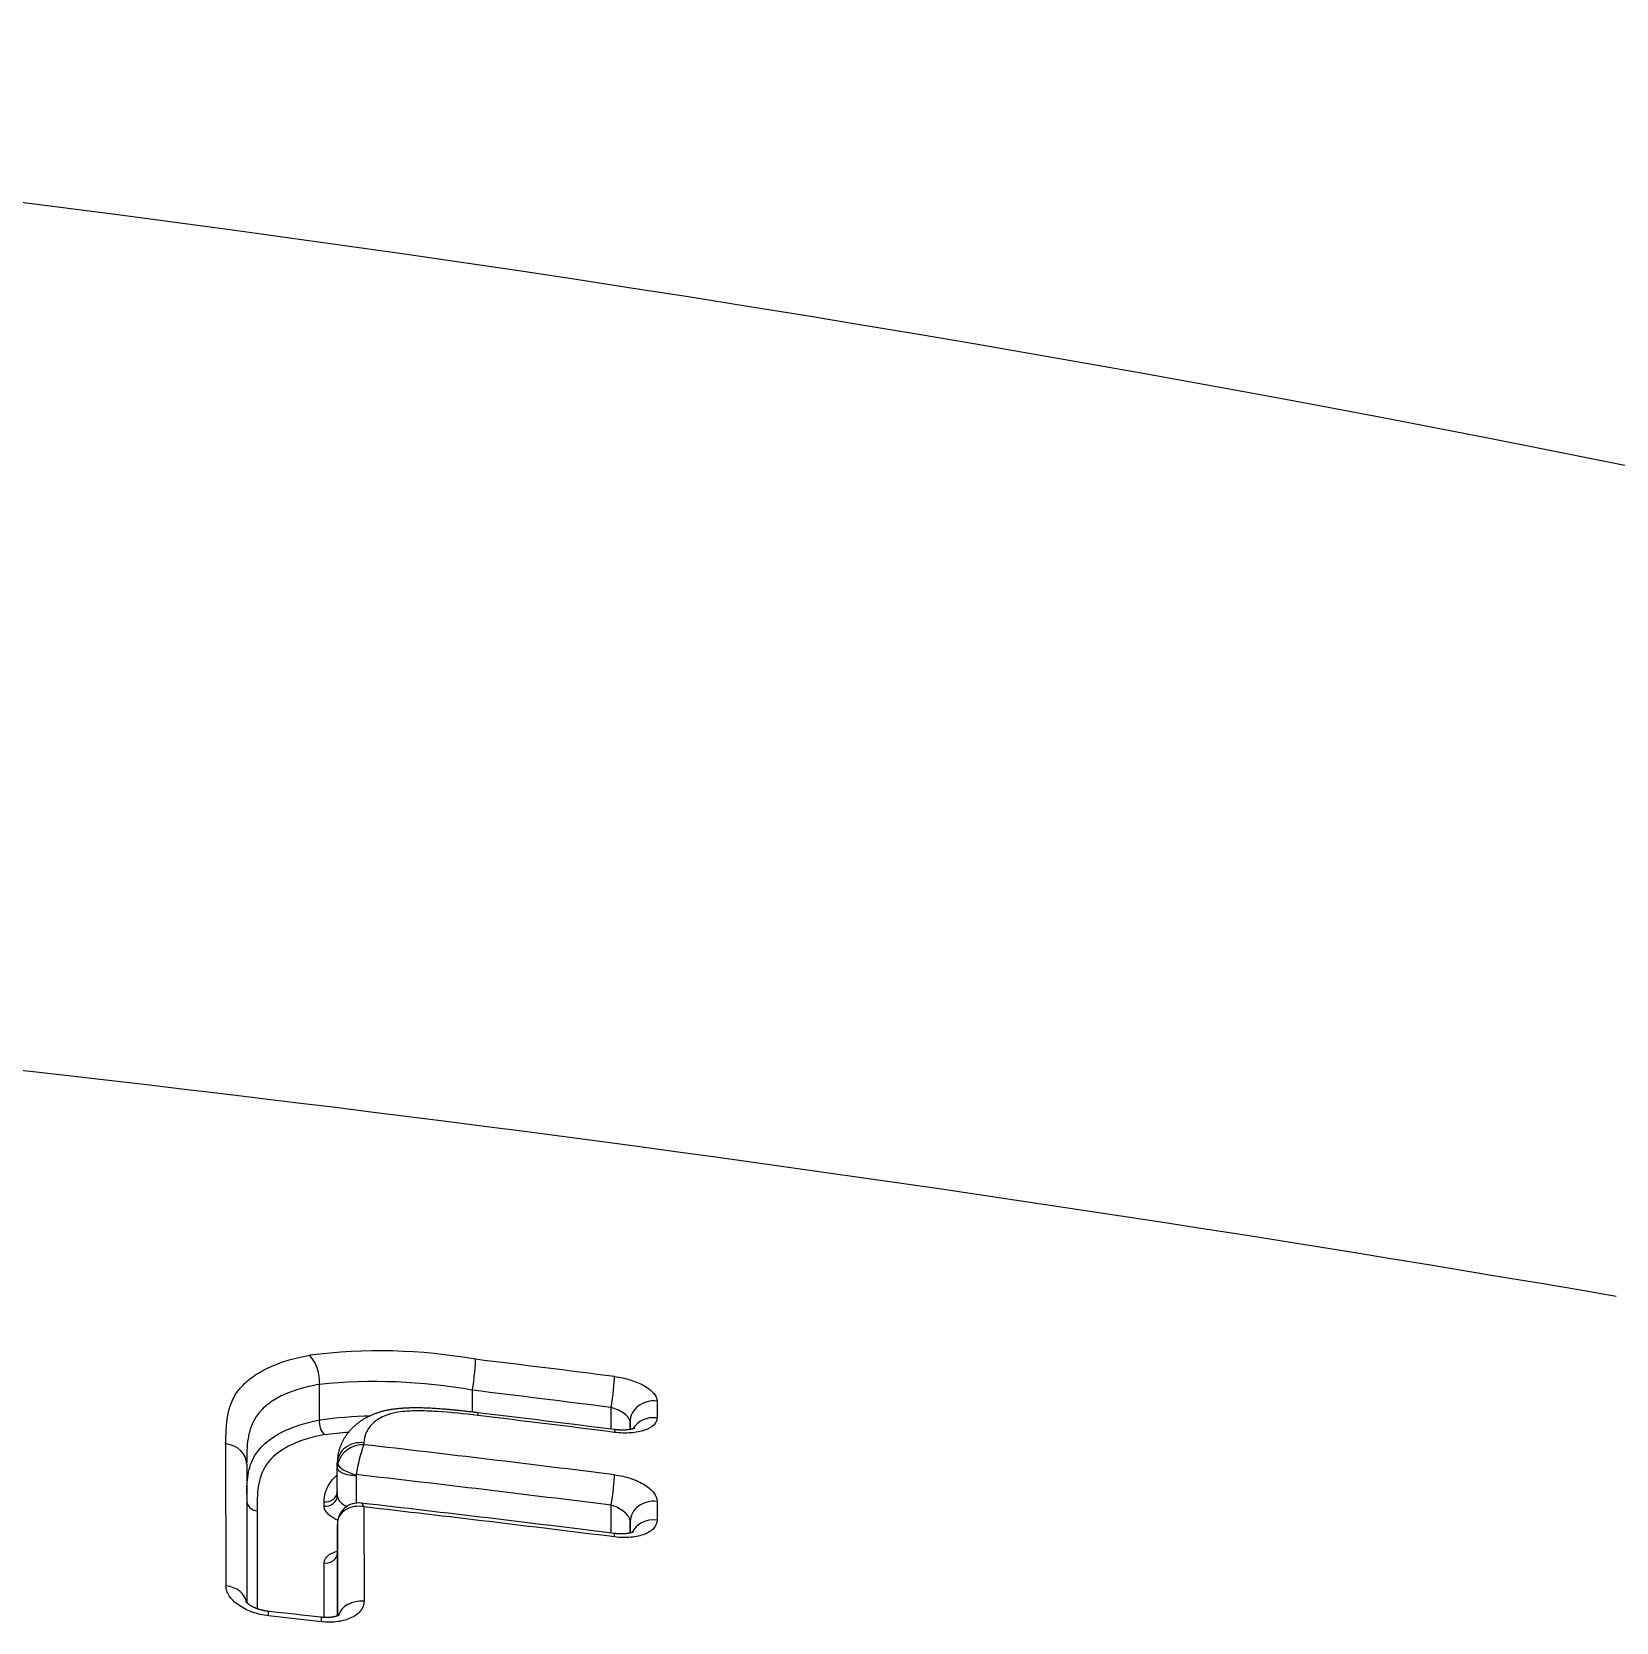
# Model space of a CAD drawing. Header units: millimetres. Extents: x 169 to 4368, y -1049 to 1924.
# Drawn here: x 460.441 to 461.112, y 1187.287 to 1187.96 of the extents above; entities that cross this region are included whole.
import ezdxf

# ---------------------------------------------------------------- set-up
doc = ezdxf.new("R2010")
doc.units = ezdxf.units.MM

msp = doc.modelspace()

# ---------------------------------------------------------------- linework, layer by layer
for p, q in [((460.56295, 1187.38724), (460.56295, 1187.38726)), ((460.56295, 1187.37218), (460.56295, 1187.38724)), ((460.62779, 1187.37557), (460.62779, 1187.38482)), ((460.70594, 1187.38022), (460.70594, 1187.37313)), ((460.68653, 1187.36834), (460.68653, 1187.37753)), ((460.56295, 1187.37218), (460.56295, 1187.37217)), ((460.69453, 1187.37138), (460.69453, 1187.36821)), ((460.69454, 1187.36822), (460.69453, 1187.37138)), ((460.52342, 1187.30203), (460.52338, 1187.36209)), ((460.5818, 1187.3626), (460.5818, 1187.36178)), ((460.53218, 1187.35348), (460.53224, 1187.29489)), ((460.57054, 1187.34192), (460.57054, 1187.35394)), ((460.57054, 1187.35215), (460.57054, 1187.35394)), ((460.57054, 1187.34012), (460.57054, 1187.35215)), ((460.57855, 1187.34877), (460.57855, 1187.33704)), ((460.57054, 1187.34192), (460.57054, 1187.34012)), ((460.56492, 1187.33581), (460.56492, 1187.3376)), ((460.58182, 1187.33544), (460.58185, 1187.29551)), ((460.68658, 1187.32436), (460.68658, 1187.33616)), ((460.70597, 1187.33776), (460.70597, 1187.32986)), ((460.57057, 1187.32815), (460.57057, 1187.32803)), ((460.57057, 1187.32803), (460.57057, 1187.31595)), ((460.57061, 1187.28935), (460.57057, 1187.32803)), ((460.69458, 1187.32918), (460.69458, 1187.32441)), ((460.69459, 1187.32442), (460.69458, 1187.32918)), ((460.57057, 1187.31595), (460.5706, 1187.28934)), ((460.56498, 1187.28864), (460.56495, 1187.31172)), ((460.56384, 1187.28684), (460.54144, 1187.28935))]:
    msp.add_line(p, q)
for centre, radius, start, end in [((459.28387, 1178.72694), 9.23285, 71.919951, 91.398326), ((459.13245, 1175.8684), 11.72448, 80.27926, 90.361369), ((460.58829, 1187.1674), 0.23411, 79.95837, 97.25046), ((460.54703, 1187.38875), 0.01599, 354.63373, 42.88133), ((459.39771, 1177.23109), 10.24113, 82.762492, 83.093976), ((460.58683, 1187.15869), 0.22981, 79.73209, 95.96323), ((459.39892, 1177.24716), 10.21187, 82.756325, 83.088406), ((460.59067, 1187.16323), 0.21077, 91.66066, 97.55555), ((459.45097, 1177.57001), 9.87593, 82.805552, 83.143699), ((459.40622, 1177.19577), 10.25168, 82.817816, 83.143597), ((460.57084, 1187.37141), 0.00793, 174.47613, 223.06114), ((460.59004, 1187.15932), 0.20818, 94.00007, 96.89478), ((460.5814, 1187.35065), 0.01114, 87.92387, 162.9539), ((460.64059, 1187.34012), 0.06265, 159.76778, 171.72269), ((459.39316, 1177.02486), 10.40504, 82.851669, 83.440344), ((460.57829, 1187.35215), 0.00774, 166.81186, 179.9961), ((460.58021, 1187.34877), 0.00166, 167.27633, 179.97563), ((459.39233, 1177.02263), 10.39441, 82.847338, 83.446869), ((460.57952, 1187.32816), 0.00895, 82.65108, 179.67785), ((459.39744, 1176.99887), 10.40566, 82.876455, 83.470788), ((459.39432, 1176.964), 10.4392, 82.881556, 83.468265), ((459.72927, 1179.92223), 7.41363, 83.537179, 83.711297)]:
    msp.add_arc(centre, radius, start, end)
for centre, major_axis, ratio, start_param, end_param in [((460.62779, 1187.38905), (-0.0012, -0.00993), 0.056627, 1.137923, 2.683676), ((460.68652, 1187.38175), (-0.00126, -0.00992), 0.059295, 1.138259, 2.685387), ((460.70453, 1187.37139), (-0.01, -0.00001), 0.892091, 4.570189, 6.282091), ((460.70454, 1187.36433), (-0.01, -0.00001), 0.888317, 4.570578, 5.796098), ((460.52218, 1187.35348), (-0.01, -0.00001), 0.866986, 3.140601, 4.591408), ((460.58054, 1187.35395), (-0.01, -0.00001), 0.871998, 4.58513, 6.282175), ((460.57858, 1187.35252), (-0.0078, 0.00176), 0.413942, 0.109306, 1.664526), ((460.57854, 1187.35215), (0.008, 0), 0.422618, 3.142138, 4.712935), ((460.68657, 1187.34038), (0.00125, 0.00992), 0.058578, 4.27976, 5.776546), ((460.56554, 1187.34192), (0.005, 0.00001), 0.871546, 4.586515, 6.282177), ((460.56554, 1187.34012), (0.005, 0.00001), 0.870361, 4.586593, 6.282181), ((460.53718, 1187.33808), (0.005, 0.00001), 0.866658, 3.212319, 4.589727), ((460.70458, 1187.32918), (0.01, 0.00001), 0.866247, 1.430716, 3.140603), ((460.70459, 1187.32134), (0.01, 0.00001), 0.860587, 1.43106, 2.747223), ((460.6866, 1187.31428), (-0.00124, -0.00992), 0.058326, 2.598055, 3.141672), ((460.56557, 1187.31595), (0.005, 0.00001), 0.853068, 4.587564, 6.282238), ((460.52224, 1187.29389), (-0.01, -0.00001), 0.81979, 3.275559, 4.593433), ((460.58061, 1187.28737), (0.01, 0.00001), 0.819698, 1.445978, 2.879685), ((460.54025, 1187.28131), (-0.0011, -0.00994), 0.051825, 2.519024, 3.14179), ((460.56262, 1187.27881), (-0.00112, -0.00994), 0.052782, 2.519063, 3.141712)]:
    msp.add_ellipse(centre, major_axis=major_axis, ratio=ratio, start_param=start_param, end_param=end_param)
for points, knots in [([(460.52338, 1187.36209), (460.52337, 1187.36621), (460.5234, 1187.37026), (460.5245, 1187.37613), (460.52505, 1187.37805), (460.52663, 1187.38174), (460.52766, 1187.38351), (460.52968, 1187.38603), (460.53043, 1187.38684), (460.53209, 1187.38844), (460.533, 1187.38922), (460.53593, 1187.39144), (460.53815, 1187.3928), (460.54314, 1187.39525), (460.54592, 1187.39635), (460.55199, 1187.39824), (460.55525, 1187.39902), (460.55875, 1187.39964)], [0, 0, 0, 0, 0.25, 0.25, 0.375, 0.375, 0.5, 0.5, 0.5625, 0.5625, 0.625, 0.625, 0.75, 0.75, 0.875, 0.875, 1, 1, 1, 1]), ([(460.56295, 1187.38724), (460.55982, 1187.38675), (460.55691, 1187.38609), (460.5515, 1187.38446), (460.54904, 1187.38349), (460.54464, 1187.3813), (460.5427, 1187.38008), (460.5393, 1187.37739), (460.53788, 1187.37593), (460.53561, 1187.37287), (460.53476, 1187.37125), (460.53348, 1187.36789), (460.53305, 1187.36614), (460.53222, 1187.36102), (460.53218, 1187.35758), (460.53218, 1187.3541)], [0, 0, 0, 0, 0.126785, 0.126785, 0.25357, 0.25357, 0.380354, 0.380354, 0.507139, 0.507139, 0.633924, 0.633924, 0.760709, 0.760709, 1, 1, 1, 1]), ([(460.68791, 1187.39063), (460.69029, 1187.39032), (460.69265, 1187.38981), (460.69698, 1187.38846), (460.69898, 1187.3876), (460.70148, 1187.38617), (460.70224, 1187.38566), (460.70355, 1187.38461), (460.7041, 1187.38407), (460.70501, 1187.38297), (460.70536, 1187.38241), (460.70582, 1187.38131), (460.70594, 1187.38076), (460.70594, 1187.38022)], [0, 0, 0, 0, 0.25, 0.25, 0.5, 0.5, 0.625, 0.625, 0.75, 0.75, 0.875, 0.875, 1, 1, 1, 1]), ([(460.62995, 1187.37531), (460.62935, 1187.37538), (460.62816, 1187.37552), (460.62621, 1187.37575), (460.62427, 1187.37597), (460.62251, 1187.37616), (460.62088, 1187.37633), (460.61934, 1187.37648), (460.61784, 1187.37662), (460.61635, 1187.37675), (460.61487, 1187.37687), (460.61345, 1187.37697), (460.61209, 1187.37706), (460.61077, 1187.37714), (460.60949, 1187.37721), (460.60829, 1187.37726), (460.60712, 1187.3773), (460.606, 1187.37733), (460.60489, 1187.37735), (460.60382, 1187.37735), (460.60278, 1187.37735), (460.60177, 1187.37733), (460.60079, 1187.37731), (460.59986, 1187.37727), (460.59894, 1187.37723), (460.59805, 1187.37717), (460.59716, 1187.3771), (460.59629, 1187.37702), (460.59544, 1187.37693), (460.59461, 1187.37683), (460.5938, 1187.37672), (460.593, 1187.37659), (460.59223, 1187.37646), (460.59146, 1187.37631), (460.59077, 1187.37615), (460.59013, 1187.376), (460.58953, 1187.37585), (460.5889, 1187.37567), (460.58825, 1187.37548), (460.58761, 1187.37527), (460.58698, 1187.37505), (460.58636, 1187.37482), (460.58573, 1187.37457), (460.58512, 1187.37432), (460.58451, 1187.37404), (460.58391, 1187.37376), (460.58332, 1187.37346), (460.58273, 1187.37315), (460.58217, 1187.37284), (460.58163, 1187.37252), (460.58111, 1187.37219), (460.58056, 1187.37184), (460.58001, 1187.37145), (460.57947, 1187.37106), (460.57895, 1187.37065), (460.57844, 1187.37024), (460.57795, 1187.36982), (460.57747, 1187.36938), (460.577, 1187.36894), (460.57656, 1187.36848), (460.57612, 1187.36802), (460.57571, 1187.36755), (460.5753, 1187.36707), (460.57491, 1187.36657), (460.57454, 1187.36607), (460.57417, 1187.36556), (460.57383, 1187.36503), (460.5735, 1187.3645), (460.57318, 1187.36397), (460.57289, 1187.36342), (460.57261, 1187.36287), (460.57235, 1187.36232), (460.57211, 1187.36176), (460.57188, 1187.36119), (460.57167, 1187.36062), (460.57148, 1187.36004), (460.5713, 1187.35946), (460.57115, 1187.35887), (460.57101, 1187.35828), (460.57089, 1187.35769), (460.57078, 1187.35709), (460.5707, 1187.35649), (460.57065, 1187.35601), (460.57061, 1187.35567), (460.5706, 1187.35546), (460.57058, 1187.35517), (460.57056, 1187.35479), (460.57055, 1187.35435), (460.57055, 1187.35409), (460.57055, 1187.35397)], [0, 0, 0, 0, 0.020144, 0.047024, 0.07048, 0.091878, 0.111787, 0.130553, 0.148406, 0.167386, 0.185502, 0.20288, 0.219643, 0.235883, 0.251672, 0.267158, 0.280663, 0.295086, 0.308948, 0.322334, 0.335332, 0.348007, 0.360413, 0.372611, 0.383697, 0.395515, 0.407046, 0.418325, 0.429393, 0.440457, 0.451213, 0.461853, 0.472383, 0.482804, 0.493116, 0.501161, 0.509455, 0.518831, 0.528225, 0.537642, 0.547087, 0.556562, 0.566092, 0.575985, 0.585593, 0.595333, 0.605198, 0.615178, 0.625262, 0.634225, 0.643318, 0.653774, 0.664182, 0.674542, 0.684861, 0.695143, 0.705394, 0.715621, 0.72583, 0.736029, 0.746225, 0.756422, 0.76663, 0.776923, 0.78704, 0.797357, 0.807626, 0.817851, 0.828036, 0.838187, 0.848307, 0.858402, 0.868477, 0.878535, 0.888583, 0.898624, 0.908678, 0.918708, 0.928708, 0.938677, 0.948623, 0.958555, 0.968481, 0.97258, 0.975532, 0.978447, 0.986334, 0.994204, 1, 1, 1, 1]), ([(460.63008, 1187.37413), (460.6243, 1187.37483), (460.61852, 1187.37547), (460.60996, 1187.37601), (460.60712, 1187.37612), (460.60152, 1187.37607), (460.59875, 1187.37592), (460.59497, 1187.37531), (460.59376, 1187.37504), (460.59159, 1187.37438), (460.59059, 1187.37399), (460.58877, 1187.37311), (460.58794, 1187.37262), (460.58647, 1187.37159), (460.58582, 1187.37104), (460.58409, 1187.36931), (460.58323, 1187.36804), (460.58209, 1187.36541), (460.5818, 1187.36403), (460.5818, 1187.3626)], [0, 0, 0, 0, 0.25, 0.25, 0.375, 0.375, 0.5, 0.5, 0.5625, 0.5625, 0.625, 0.625, 0.6875, 0.6875, 0.75, 0.75, 0.875, 0.875, 1, 1, 1, 1]), ([(460.69453, 1187.37138), (460.69453, 1187.37192), (460.69431, 1187.37249), (460.69348, 1187.37368), (460.69287, 1187.37428), (460.69064, 1187.37596), (460.68861, 1187.37693), (460.68653, 1187.37753)], [0, 0, 0, 0, 0.25, 0.25, 0.5, 0.5, 1, 1, 1, 1]), ([(460.70594, 1187.37313), (460.70594, 1187.37203), (460.70547, 1187.37099), (460.70366, 1187.3692), (460.70232, 1187.36844), (460.69982, 1187.36759), (460.69889, 1187.36735), (460.69693, 1187.36699), (460.6959, 1187.36686), (460.69372, 1187.36671), (460.69258, 1187.36669), (460.69028, 1187.36677), (460.68912, 1187.36686), (460.68793, 1187.36701)], [0, 0, 0, 0, 0.25, 0.25, 0.5, 0.5, 0.625, 0.625, 0.75, 0.75, 0.875, 0.875, 1, 1, 1, 1]), ([(460.53219, 1187.34096), (460.53222, 1187.34364), (460.53234, 1187.34628), (460.53304, 1187.35059), (460.53345, 1187.35229), (460.53472, 1187.35562), (460.53557, 1187.35725), (460.53901, 1187.36192), (460.54235, 1187.36463), (460.54791, 1187.3675), (460.54909, 1187.36805), (460.55156, 1187.36907), (460.55285, 1187.36955), (460.55689, 1187.37086), (460.5598, 1187.3716), (460.56295, 1187.37218)], [0, 0, 0, 0, 0.197305, 0.197305, 0.331087, 0.331087, 0.46487, 0.46487, 0.732435, 0.732435, 0.799326, 0.799326, 0.866217, 0.866217, 1, 1, 1, 1]), ([(460.69657, 1187.36879), (460.69657, 1187.36879), (460.69657, 1187.36879), (460.69656, 1187.36879), (460.69654, 1187.36877), (460.69649, 1187.36875), (460.69643, 1187.36872), (460.69635, 1187.36869), (460.69626, 1187.36865), (460.69615, 1187.36861), (460.69602, 1187.36857), (460.69589, 1187.36853), (460.69574, 1187.36848), (460.69557, 1187.36844), (460.69539, 1187.36839), (460.69518, 1187.36834), (460.69495, 1187.36829), (460.6947, 1187.36824), (460.69444, 1187.3682), (460.69415, 1187.36815), (460.69387, 1187.36811), (460.69358, 1187.36808), (460.69328, 1187.36805), (460.69296, 1187.36802), (460.69262, 1187.368), (460.69226, 1187.36798), (460.69189, 1187.36797), (460.69151, 1187.36796), (460.69111, 1187.36796), (460.69072, 1187.36796), (460.69033, 1187.36798), (460.68994, 1187.36799), (460.68953, 1187.36802), (460.68911, 1187.36805), (460.68868, 1187.36808), (460.68825, 1187.36813), (460.68795, 1187.36816), (460.68781, 1187.36818), (460.6878, 1187.36818)], [0, 0, 0, 0, 0.00775, 0.033356, 0.059037, 0.084848, 0.110837, 0.137044, 0.163501, 0.190231, 0.217234, 0.241093, 0.2663, 0.292351, 0.319249, 0.346967, 0.375458, 0.404654, 0.434466, 0.464788, 0.495493, 0.522624, 0.551487, 0.581267, 0.61188, 0.643207, 0.675114, 0.707451, 0.740054, 0.772753, 0.802313, 0.833609, 0.866224, 0.899197, 0.932444, 0.965874, 0.99939, 1, 1, 1, 1]), ([(460.56505, 1187.366), (460.56208, 1187.36548), (460.55935, 1187.36481), (460.55557, 1187.36359), (460.55437, 1187.36315), (460.55206, 1187.36219), (460.55096, 1187.36168), (460.54579, 1187.35898), (460.5427, 1187.35642), (460.53854, 1187.3505), (460.53757, 1187.34731), (460.53658, 1187.34069), (460.53657, 1187.33725), (460.53657, 1187.33378)], [0, 0, 0, 0, 0.125, 0.125, 0.1875, 0.1875, 0.25, 0.25, 0.5, 0.5, 0.75, 0.75, 1, 1, 1, 1]), ([(460.56492, 1187.3376), (460.56492, 1187.33952), (460.56531, 1187.34134), (460.56644, 1187.34395), (460.56691, 1187.3448), (460.56805, 1187.34645), (460.56872, 1187.34726), (460.56982, 1187.34836), (460.57017, 1187.34869), (460.57054, 1187.349)], [0, 0, 0, 0, 0.451373, 0.451373, 0.67706, 0.67706, 0.902746, 0.902746, 1, 1, 1, 1]), ([(460.68794, 1187.34902), (460.69033, 1187.34872), (460.6927, 1187.34819), (460.69703, 1187.34675), (460.69903, 1187.34584), (460.70152, 1187.34429), (460.70228, 1187.34373), (460.70358, 1187.34259), (460.70414, 1187.34201), (460.70504, 1187.3408), (460.70539, 1187.34018), (460.70585, 1187.33897), (460.70597, 1187.33836), (460.70597, 1187.33776)], [0, 0, 0, 0, 0.25, 0.25, 0.5, 0.5, 0.625, 0.625, 0.75, 0.75, 0.875, 0.875, 1, 1, 1, 1]), ([(460.57054, 1187.34012), (460.57054, 1187.33955), (460.57076, 1187.33894), (460.57157, 1187.33774), (460.57217, 1187.33714), (460.5734, 1187.33624), (460.57397, 1187.33591), (460.57457, 1187.3356)], [0, 0, 0, 0, 0.373934, 0.373934, 0.747867, 0.747867, 1, 1, 1, 1]), ([(460.57073, 1187.32978), (460.57002, 1187.3301), (460.56935, 1187.33044), (460.56815, 1187.33118), (460.5676, 1187.33157), (460.56665, 1187.33238), (460.56625, 1187.3328), (460.56527, 1187.33408), (460.56492, 1187.33495), (460.56492, 1187.33581)], [0, 0, 0, 0, 0.20136, 0.20136, 0.40102, 0.40102, 0.60068, 0.60068, 1, 1, 1, 1]), ([(460.58182, 1187.33544), (460.58045, 1187.33574), (460.57902, 1187.33578), (460.57636, 1187.33537), (460.57512, 1187.33491), (460.57299, 1187.33356), (460.57212, 1187.33265), (460.57092, 1187.33056), (460.57059, 1187.32938), (460.57057, 1187.32815)], [0, 0, 0, 0, 0.25, 0.25, 0.5, 0.5, 0.75, 0.75, 1, 1, 1, 1]), ([(460.58182, 1187.33544), (460.58156, 1187.33619), (460.58126, 1187.33671), (460.58086, 1187.33698), (460.58076, 1187.33702), (460.58067, 1187.33703)], [0, 0, 0, 0, 0.7670523, 0.7670523, 1, 1, 1, 1]), ([(460.69458, 1187.32918), (460.69458, 1187.32983), (460.69436, 1187.33052), (460.69354, 1187.33191), (460.69294, 1187.33259), (460.69073, 1187.33449), (460.68869, 1187.33556), (460.68658, 1187.33616)], [0, 0, 0, 0, 0.25, 0.25, 0.5, 0.5, 1, 1, 1, 1]), ([(460.70597, 1187.32986), (460.70597, 1187.32865), (460.7055, 1187.32748), (460.70371, 1187.32546), (460.70237, 1187.32458), (460.69987, 1187.32358), (460.69894, 1187.3233), (460.69698, 1187.32286), (460.69594, 1187.3227), (460.69376, 1187.3225), (460.69261, 1187.32246), (460.69031, 1187.32251), (460.68915, 1187.32259), (460.68796, 1187.32274)], [0, 0, 0, 0, 0.25, 0.25, 0.5, 0.5, 0.625, 0.625, 0.75, 0.75, 0.875, 0.875, 1, 1, 1, 1]), ([(460.69611, 1187.32496), (460.69611, 1187.32496), (460.69611, 1187.32496), (460.6961, 1187.32495), (460.69606, 1187.32493), (460.69602, 1187.3249), (460.69595, 1187.32487), (460.69587, 1187.32483), (460.69577, 1187.32479), (460.69566, 1187.32474), (460.69554, 1187.3247), (460.69541, 1187.32465), (460.69526, 1187.3246), (460.69509, 1187.32455), (460.6949, 1187.32449), (460.69469, 1187.32444), (460.69446, 1187.32438), (460.69421, 1187.32433), (460.69395, 1187.32428), (460.69368, 1187.32423), (460.69341, 1187.32419), (460.69312, 1187.32415), (460.69282, 1187.32412), (460.6925, 1187.32409), (460.69217, 1187.32406), (460.69181, 1187.32404), (460.69145, 1187.32403), (460.69107, 1187.32402), (460.69069, 1187.32402), (460.6903, 1187.32402), (460.68991, 1187.32403), (460.68951, 1187.32405), (460.68911, 1187.32408), (460.68869, 1187.32411), (460.68828, 1187.32415), (460.68798, 1187.32419), (460.68784, 1187.32421), (460.68784, 1187.32421)], [0, 0, 0, 0, 0.01693, 0.044069, 0.07132, 0.098729, 0.12633, 0.154148, 0.182196, 0.210474, 0.235234, 0.261517, 0.287594, 0.314557, 0.342365, 0.370978, 0.400333, 0.43034, 0.460887, 0.491842, 0.519025, 0.547916, 0.577404, 0.607786, 0.638939, 0.67073, 0.703005, 0.735598, 0.768327, 0.801259, 0.832879, 0.865448, 0.898423, 0.931715, 0.965226, 0.998855, 1, 1, 1, 1]), ([(460.56495, 1187.31172), (460.56495, 1187.31261), (460.56529, 1187.31347), (460.56659, 1187.31495), (460.56757, 1187.31559), (460.56932, 1187.31629), (460.56993, 1187.31648), (460.57057, 1187.31664)], [0, 0, 0, 0, 0.406825, 0.406825, 0.81365, 0.81365, 1, 1, 1, 1]), ([(460.54144, 1187.28935), (460.53903, 1187.28961), (460.53664, 1187.29018), (460.53338, 1187.29136), (460.53233, 1187.29181), (460.53037, 1187.29282), (460.52947, 1187.29337), (460.52782, 1187.29454), (460.52707, 1187.29517), (460.52578, 1187.29647), (460.52523, 1187.29714), (460.52434, 1187.29853), (460.52399, 1187.29924), (460.52354, 1187.30064), (460.52342, 1187.30133), (460.52342, 1187.30203)], [0, 0, 0, 0, 0.25, 0.25, 0.375, 0.375, 0.5, 0.5, 0.625, 0.625, 0.75, 0.75, 0.875, 0.875, 1, 1, 1, 1]), ([(460.54135, 1187.29125), (460.5413, 1187.29125), (460.54112, 1187.29127), (460.5408, 1187.29131), (460.5404, 1187.29137), (460.53999, 1187.29144), (460.53959, 1187.29152), (460.53919, 1187.2916), (460.5388, 1187.29169), (460.53841, 1187.29178), (460.53803, 1187.29189), (460.53766, 1187.29199), (460.53729, 1187.29211), (460.53693, 1187.29223), (460.53658, 1187.29235), (460.53623, 1187.29248), (460.53589, 1187.29262), (460.53557, 1187.29276), (460.53527, 1187.29289), (460.53498, 1187.29303), (460.53469, 1187.29317), (460.53442, 1187.29332), (460.53415, 1187.29347), (460.53391, 1187.29361), (460.53367, 1187.29376), (460.53345, 1187.2939), (460.53326, 1187.29403), (460.5331, 1187.29415), (460.53294, 1187.29427), (460.53278, 1187.29439), (460.53263, 1187.29452), (460.53249, 1187.29464), (460.53238, 1187.29475), (460.53228, 1187.29485), (460.5322, 1187.29493), (460.53213, 1187.295), (460.53208, 1187.29506), (460.53204, 1187.29511), (460.53201, 1187.29516), (460.53198, 1187.29519), (460.53197, 1187.29521), (460.53197, 1187.29521), (460.53197, 1187.29521)], [0, 0, 0, 0, 0.009893, 0.036171, 0.062764, 0.089551, 0.116406, 0.143171, 0.169704, 0.196005, 0.22284, 0.249327, 0.275708, 0.302083, 0.328532, 0.355148, 0.382036, 0.409305, 0.433304, 0.458438, 0.484591, 0.510652, 0.536629, 0.562529, 0.58836, 0.614131, 0.639852, 0.660389, 0.681446, 0.708071, 0.734322, 0.760058, 0.785206, 0.809719, 0.833574, 0.856771, 0.87934, 0.901748, 0.929712, 0.95726, 0.984285, 1, 1, 1, 1]), ([(460.58185, 1187.29551), (460.58185, 1187.29482), (460.58174, 1187.29415), (460.58128, 1187.29285), (460.58094, 1187.29222), (460.57961, 1187.29045), (460.57828, 1187.2894), (460.57579, 1187.28819), (460.57487, 1187.28783), (460.5729, 1187.28726), (460.57186, 1187.28704), (460.56967, 1187.28674), (460.56851, 1187.28666), (460.5662, 1187.28665), (460.56503, 1187.28671), (460.56384, 1187.28684)], [0, 0, 0, 0, 0.125, 0.125, 0.25, 0.25, 0.5, 0.5, 0.625, 0.625, 0.75, 0.75, 0.875, 0.875, 1, 1, 1, 1]), ([(460.5715, 1187.28979), (460.5715, 1187.28979), (460.57149, 1187.28979), (460.57148, 1187.28978), (460.57146, 1187.28976), (460.57141, 1187.28973), (460.57135, 1187.2897), (460.57128, 1187.28965), (460.57119, 1187.2896), (460.57109, 1187.28955), (460.57098, 1187.2895), (460.57085, 1187.28944), (460.57071, 1187.28938), (460.57056, 1187.28932), (460.57038, 1187.28926), (460.57019, 1187.28919), (460.56997, 1187.28913), (460.56974, 1187.28906), (460.56949, 1187.289), (460.56924, 1187.28894), (460.56898, 1187.28889), (460.56872, 1187.28884), (460.56844, 1187.28879), (460.56814, 1187.28875), (460.56782, 1187.28871), (460.56749, 1187.28868), (460.56714, 1187.28865), (460.56679, 1187.28863), (460.56644, 1187.28862), (460.56609, 1187.28862), (460.56573, 1187.28862), (460.56536, 1187.28862), (460.56497, 1187.28864), (460.56458, 1187.28867), (460.56419, 1187.2887), (460.5639, 1187.28873), (460.56376, 1187.28874), (460.56374, 1187.28874)], [0, 0, 0, 0, 0.013706, 0.042485, 0.07153, 0.100875, 0.130536, 0.160513, 0.190784, 0.221309, 0.246767, 0.274084, 0.300285, 0.327408, 0.355392, 0.384195, 0.413746, 0.443943, 0.474655, 0.505724, 0.532058, 0.560072, 0.589018, 0.618821, 0.649367, 0.680522, 0.71213, 0.744019, 0.776004, 0.804467, 0.8346, 0.866316, 0.898439, 0.93089, 0.963577, 0.996403, 1, 1, 1, 1])]:
    msp.add_open_spline(points, degree=3, knots=knots)
for points, weights in [([(460.62995, 1187.37531), (460.63009, 1187.37529), (460.63008, 1187.37413)], [1, 0.903993474735, 1]), ([(460.6878, 1187.36818), (460.68795, 1187.36816), (460.68793, 1187.36701)], [1, 0.90430586615, 1])]:
    msp.add_rational_spline(points, weights, degree=2)
msp.add_open_spline([(460.53657, 1187.33378), (460.53659, 1187.32063), (460.53661, 1187.30686), (460.53662, 1187.29234)], degree=3)

doc.saveas('drawing.dxf')
